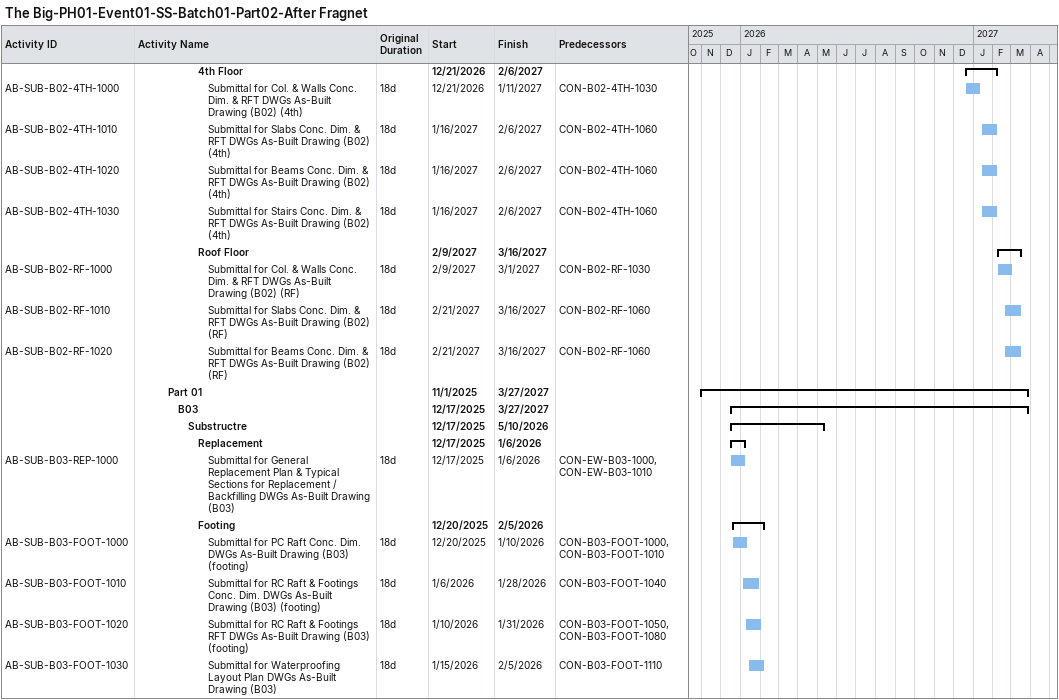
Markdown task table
The Big-PH01-Event01-SS-Batch01-Part02-After Fragnet

| ID | Level | Task | Original duration | Start | Finish | Predecessors |
|---|---|---|---|---|---|---|
|  | 7 | **4th Floor** |  | 2026-12-21 | 2027-02-06 |  |
| AB-SUB-B02-4TH-1000 | 8 | Submittal for Col. & Walls Conc. Dim. & RFT DWGs As-Built Drawing (B02) (4th) | 18d | 2026-12-21 | 2027-01-11 | CON-B02-4TH-1030 |
| AB-SUB-B02-4TH-1010 | 8 | Submittal for Slabs Conc. Dim. & RFT DWGs As-Built Drawing (B02) (4th) | 18d | 2027-01-16 | 2027-02-06 | CON-B02-4TH-1060 |
| AB-SUB-B02-4TH-1020 | 8 | Submittal for Beams Conc. Dim. & RFT DWGs As-Built Drawing (B02) (4th) | 18d | 2027-01-16 | 2027-02-06 | CON-B02-4TH-1060 |
| AB-SUB-B02-4TH-1030 | 8 | Submittal for Stairs Conc. Dim. & RFT DWGs As-Built Drawing (B02) (4th) | 18d | 2027-01-16 | 2027-02-06 | CON-B02-4TH-1060 |
|  | 7 | **Roof Floor** |  | 2027-02-09 | 2027-03-16 |  |
| AB-SUB-B02-RF-1000 | 8 | Submittal for Col. & Walls Conc. Dim. & RFT DWGs As-Built Drawing (B02) (RF) | 18d | 2027-02-09 | 2027-03-01 | CON-B02-RF-1030 |
| AB-SUB-B02-RF-1010 | 8 | Submittal for Slabs Conc. Dim. & RFT DWGs As-Built Drawing (B02) (RF) | 18d | 2027-02-21 | 2027-03-16 | CON-B02-RF-1060 |
| AB-SUB-B02-RF-1020 | 8 | Submittal for Beams Conc. Dim. & RFT DWGs As-Built Drawing (B02) (RF) | 18d | 2027-02-21 | 2027-03-16 | CON-B02-RF-1060 |
|  | 4 | **Part 01** |  | 2025-11-01 | 2027-03-27 |  |
|  | 5 | **B03** |  | 2025-12-17 | 2027-03-27 |  |
|  | 6 | **Substructre** |  | 2025-12-17 | 2026-05-10 |  |
|  | 7 | **Replacement** |  | 2025-12-17 | 2026-01-06 |  |
| AB-SUB-B03-REP-1000 | 8 | Submittal for General Replacement Plan & Typical Sections for Replacement / Backfilling DWGs As-Built Drawing (B03) | 18d | 2025-12-17 | 2026-01-06 | CON-EW-B03-1000, CON-EW-B03-1010 |
|  | 7 | **Footing** |  | 2025-12-20 | 2026-02-05 |  |
| AB-SUB-B03-FOOT-1000 | 8 | Submittal for PC Raft Conc. Dim. DWGs As-Built Drawing (B03) (footing) | 18d | 2025-12-20 | 2026-01-10 | CON-B03-FOOT-1000, CON-B03-FOOT-1010 |
| AB-SUB-B03-FOOT-1010 | 8 | Submittal for RC Raft & Footings Conc. Dim. DWGs As-Built Drawing (B03) (footing) | 18d | 2026-01-06 | 2026-01-28 | CON-B03-FOOT-1040 |
| AB-SUB-B03-FOOT-1020 | 8 | Submittal for RC Raft & Footings RFT DWGs As-Built Drawing (B03) (footing) | 18d | 2026-01-10 | 2026-01-31 | CON-B03-FOOT-1050, CON-B03-FOOT-1080 |
| AB-SUB-B03-FOOT-1030 | 8 | Submittal for Waterproofing Layout Plan DWGs As-Built Drawing (B03) | 18d | 2026-01-15 | 2026-02-05 | CON-B03-FOOT-1110 |
